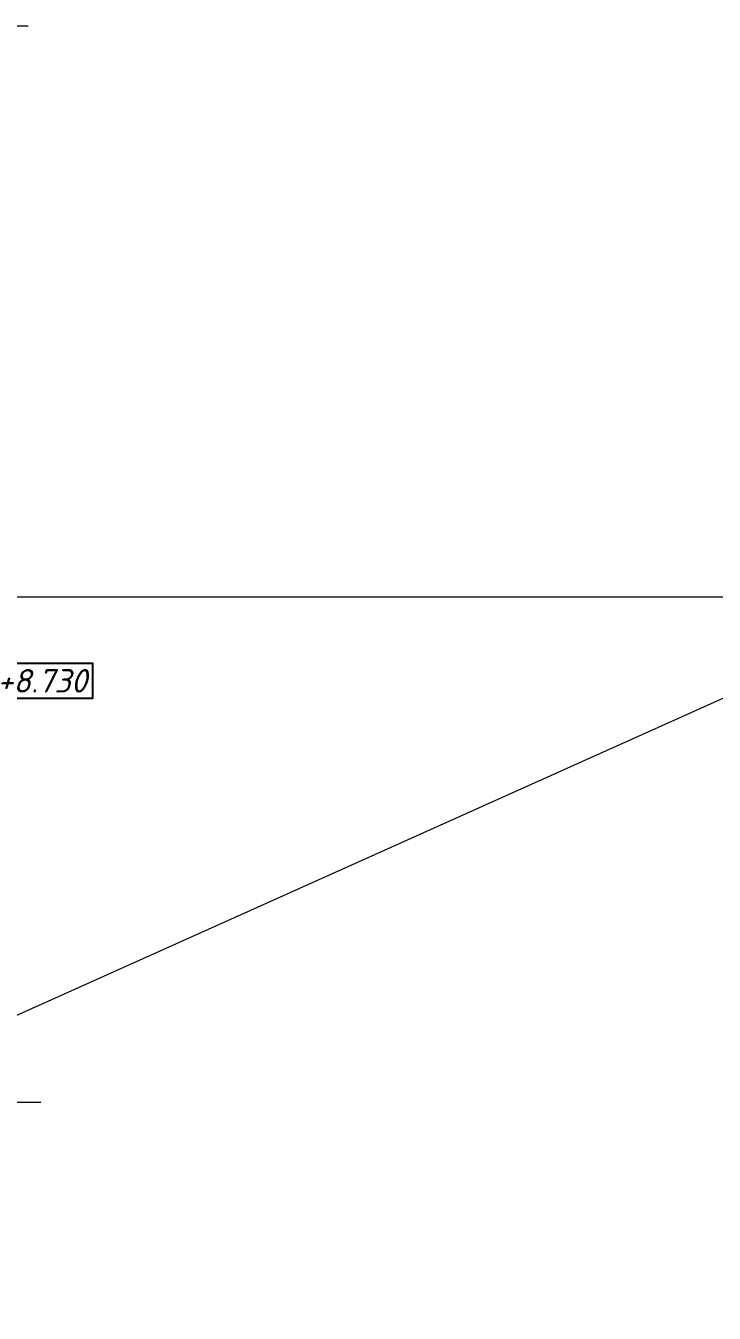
# Model space of a CAD drawing. Header units: millimetres. Extents: x -261261 to 40490, y -238222 to -44846.
# Drawn here: x -182697 to -175185, y -106146 to -92111 of the extents above; entities that cross this region are included whole.
import ezdxf
from ezdxf.enums import TextEntityAlignment as Align

# ---------------------------------------------------------------- set-up
doc = ezdxf.new("R2010")
doc.units = ezdxf.units.MM
doc.header["$MEASUREMENT"] = 0
doc.linetypes.add('Double Dashed', pattern=[1797.222233, 1325, -211.666656, 63.333344, -197.222233])
doc.layers.get('0').update_dxf_attribs({"lineweight": 5})
doc.layers.add('оси_Ном._пера__96', color=7, linetype='Continuous', lineweight=5)
doc.layers.add('текст', color=7, linetype='Continuous')
doc.styles.add('STEP PR', font='isocpeui.ttf')

# ---------------------------------------------------------------- blocks, each defined once
blk = doc.blocks.new('*U282')
at = {"color": 0, "linetype": 'ByBlock', "lineweight": -2}
blk.add_line((102.129, 0), (0, 0), dxfattribs=at)

msp = doc.modelspace()

# ---------------------------------------------------------------- linework, layer by layer
msp.add_lwpolyline([(-220094.7, -98336.6), (-172624.4, -98336.6), (-172624.4, -119626.1), (-220094.7, -119626.1)], close=True)
msp.add_lwpolyline([(-220094.7, -119626.1), (-172624.4, -98336.6)])
at = {"layer": 'оси_Ном._пера__96', "linetype": 'Double Dashed'}
msp.add_line((-183570.6, -92111), (-182670.6, -92111), dxfattribs=at)
at = {"layer": 'текст'}
msp.add_lwpolyline([(-183069.9, -99059.6), (-181967.9, -99059.6), (-181967.9, -99443.6), (-183069.9, -99443.6), (-183069.9, -99059.6)], dxfattribs=at)

# ---------------------------------------------------------------- block references
at = {"xscale": -160, "yscale": 160, "zscale": 160}
msp.add_blockref('*U282', (-182530.3, -103845.4), dxfattribs=at)

# ---------------------------------------------------------------- texts
at = {"layer": 'текст', "style": 'STEP PR'}
msp.add_text('+8.730', height=256, dxfattribs=at).set_placement((-182518.9, -99251.6), align=Align.MIDDLE_CENTER)

doc.saveas('drawing.dxf')
